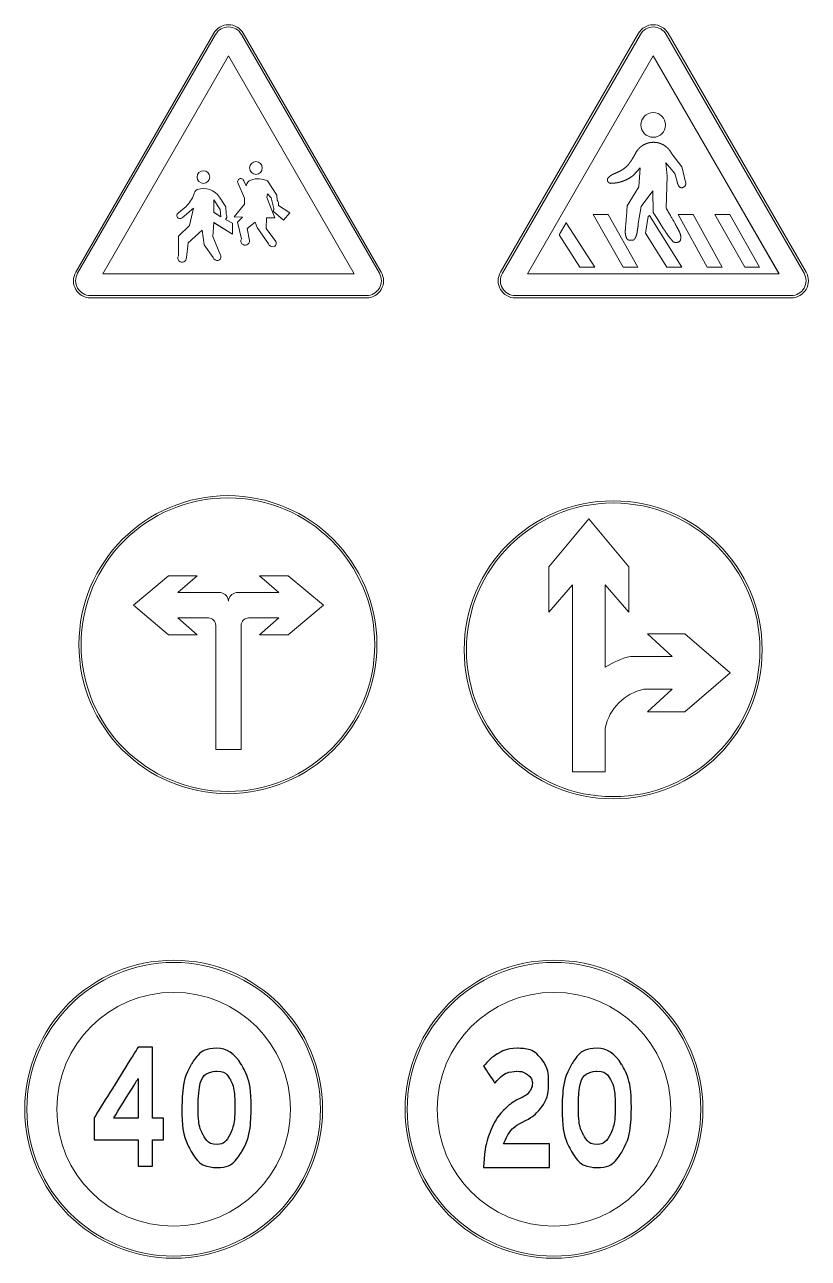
# Model space of a CAD drawing. Header units: millimetres. Extents: x 1182829 to 1183704, y -71582 to -71209.
# Drawn here: x 1182845.15 to 1182853.04, y -71543.92 to -71531.5 of the extents above; entities that cross this region are included whole.
import ezdxf

# ---------------------------------------------------------------- set-up
doc = ezdxf.new("R2010")
doc.units = ezdxf.units.MM
doc.layers.get('0').update_dxf_attribs({"lineweight": 9})
doc.layers.add('layer 1', color=7, linetype='Continuous')

msp = doc.modelspace()

# ---------------------------------------------------------------- linework, layer by layer
for points in [[(1182848.593, -71534.253), (1182845.815, -71534.253, -0.57735), (1182845.666, -71533.994), (1182847.055, -71531.589, -0.57735), (1182847.353, -71531.589), (1182848.742, -71533.994, -0.57735)], [(1182848.593, -71534.23), (1182845.815, -71534.23, -0.57735), (1182845.685, -71534.005), (1182847.074, -71531.6, -0.57735), (1182847.334, -71531.6), (1182848.723, -71534.005, -0.57735)], [(1182852.869, -71534.253), (1182850.092, -71534.253, -0.57735), (1182849.942, -71533.994), (1182851.331, -71531.589, -0.57735), (1182851.63, -71531.589), (1182853.019, -71533.994, -0.57735)], [(1182852.869, -71534.23), (1182850.092, -71534.23, -0.57735), (1182849.962, -71534.005), (1182851.351, -71531.6, -0.57735), (1182851.61, -71531.6), (1182852.999, -71534.005, -0.57735)]]:
    msp.add_lwpolyline(points, format="xyb", close=True)
for points in [[(1182845.939, -71534.009), (1182847.204, -71531.817)], [(1182845.939, -71534.009), (1182847.204, -71531.817)], [(1182848.469, -71534.009), (1182847.204, -71531.817)], [(1182848.469, -71534.009), (1182847.204, -71531.817)], [(1182850.215, -71534.009), (1182851.48, -71531.817)], [(1182850.215, -71534.009), (1182851.48, -71531.817)], [(1182852.746, -71534.009), (1182851.48, -71531.817)], [(1182852.746, -71534.009), (1182851.48, -71531.817)], [(1182851.281, -71533.018), (1182851.35, -71532.945), (1182851.334, -71533.133), (1182851.219, -71533.327), (1182851.219, -71533.327), (1182851.218, -71533.342), (1182851.216, -71533.358), (1182851.215, -71533.372), (1182851.214, -71533.386), (1182851.213, -71533.4), (1182851.212, -71533.413), (1182851.211, -71533.426), (1182851.21, -71533.438), (1182851.209, -71533.45), (1182851.208, -71533.461), (1182851.207, -71533.472), (1182851.206, -71533.483), (1182851.205, -71533.493), (1182851.204, -71533.502), (1182851.204, -71533.511), (1182851.203, -71533.52), (1182851.202, -71533.528), (1182851.202, -71533.536), (1182851.201, -71533.543), (1182851.201, -71533.55), (1182851.2, -71533.556), (1182851.2, -71533.562), (1182851.2, -71533.567), (1182851.199, -71533.572), (1182851.199, -71533.575), (1182851.199, -71533.577), (1182851.199, -71533.579), (1182851.199, -71533.581), (1182851.199, -71533.583), (1182851.199, -71533.584), (1182851.199, -71533.586), (1182851.199, -71533.587), (1182851.199, -71533.589), (1182851.199, -71533.59), (1182851.199, -71533.591), (1182851.199, -71533.592), (1182851.199, -71533.593), (1182851.199, -71533.594), (1182851.199, -71533.594), (1182851.199, -71533.595), (1182851.199, -71533.595), (1182851.199, -71533.595), (1182851.199, -71533.596), (1182851.199, -71533.598), (1182851.199, -71533.599), (1182851.199, -71533.6), (1182851.199, -71533.602), (1182851.2, -71533.603), (1182851.2, -71533.604), (1182851.2, -71533.606), (1182851.2, -71533.607), (1182851.2, -71533.608), (1182851.2, -71533.61), (1182851.2, -71533.611), (1182851.201, -71533.612), (1182851.201, -71533.613), (1182851.201, -71533.615), (1182851.201, -71533.616), (1182851.201, -71533.617), (1182851.202, -71533.618), (1182851.202, -71533.619), (1182851.202, -71533.62), (1182851.202, -71533.622), (1182851.202, -71533.623), (1182851.203, -71533.624), (1182851.203, -71533.625), (1182851.203, -71533.626), (1182851.203, -71533.627), (1182851.204, -71533.628), (1182851.204, -71533.629), (1182851.204, -71533.63), (1182851.204, -71533.631), (1182851.205, -71533.632), (1182851.205, -71533.633), (1182851.205, -71533.634), (1182851.206, -71533.635), (1182851.206, -71533.636), (1182851.206, -71533.637), (1182851.206, -71533.638), (1182851.207, -71533.639), (1182851.207, -71533.64), (1182851.207, -71533.641), (1182851.208, -71533.642), (1182851.208, -71533.643), (1182851.208, -71533.644), (1182851.209, -71533.644), (1182851.209, -71533.645), (1182851.209, -71533.646), (1182851.21, -71533.647), (1182851.21, -71533.648), (1182851.211, -71533.649), (1182851.211, -71533.649), (1182851.211, -71533.65), (1182851.212, -71533.651), (1182851.212, -71533.652), (1182851.212, -71533.652), (1182851.213, -71533.653), (1182851.213, -71533.654), (1182851.214, -71533.655), (1182851.214, -71533.655), (1182851.215, -71533.656), (1182851.215, -71533.657), (1182851.215, -71533.657), (1182851.216, -71533.658), (1182851.216, -71533.658), (1182851.217, -71533.659), (1182851.217, -71533.659), (1182851.217, -71533.66), (1182851.218, -71533.66), (1182851.218, -71533.661), (1182851.218, -71533.661), (1182851.219, -71533.661), (1182851.219, -71533.662), (1182851.22, -71533.662), (1182851.22, -71533.663), (1182851.221, -71533.663), (1182851.221, -71533.663), (1182851.222, -71533.664), (1182851.222, -71533.664), (1182851.223, -71533.665), (1182851.223, -71533.665), (1182851.224, -71533.665), (1182851.224, -71533.666), (1182851.225, -71533.666), (1182851.225, -71533.666), (1182851.226, -71533.667), (1182851.226, -71533.667), (1182851.227, -71533.667), (1182851.227, -71533.668), (1182851.228, -71533.668), (1182851.229, -71533.668), (1182851.229, -71533.668), (1182851.23, -71533.669), (1182851.23, -71533.669), (1182851.231, -71533.669), (1182851.232, -71533.669), (1182851.232, -71533.67), (1182851.233, -71533.67), (1182851.233, -71533.67), (1182851.234, -71533.67), (1182851.235, -71533.67), (1182851.235, -71533.671), (1182851.236, -71533.671), (1182851.237, -71533.671), (1182851.237, -71533.671), (1182851.238, -71533.671), (1182851.239, -71533.671), (1182851.239, -71533.671), (1182851.24, -71533.672), (1182851.241, -71533.672), (1182851.241, -71533.672), (1182851.242, -71533.672), (1182851.243, -71533.672), (1182851.243, -71533.672), (1182851.244, -71533.672), (1182851.245, -71533.672), (1182851.245, -71533.672), (1182851.246, -71533.673), (1182851.247, -71533.673), (1182851.247, -71533.673), (1182851.248, -71533.673), (1182851.249, -71533.673), (1182851.249, -71533.673), (1182851.251, -71533.673), (1182851.252, -71533.673), (1182851.253, -71533.673), (1182851.254, -71533.673), (1182851.256, -71533.673), (1182851.257, -71533.673), (1182851.258, -71533.673), (1182851.26, -71533.673), (1182851.261, -71533.673), (1182851.262, -71533.673), (1182851.263, -71533.673), (1182851.264, -71533.673), (1182851.266, -71533.673), (1182851.267, -71533.672), (1182851.268, -71533.672), (1182851.269, -71533.672), (1182851.27, -71533.672), (1182851.271, -71533.672), (1182851.272, -71533.672), (1182851.273, -71533.672), (1182851.274, -71533.671), (1182851.275, -71533.671), (1182851.276, -71533.671), (1182851.276, -71533.671), (1182851.277, -71533.671), (1182851.278, -71533.67), (1182851.279, -71533.67), (1182851.279, -71533.67), (1182851.28, -71533.67), (1182851.28, -71533.669), (1182851.281, -71533.669), (1182851.281, -71533.669), (1182851.281, -71533.669), (1182851.281, -71533.669), (1182851.281, -71533.669), (1182851.282, -71533.669), (1182851.282, -71533.669), (1182851.282, -71533.669), (1182851.282, -71533.668), (1182851.282, -71533.668), (1182851.282, -71533.668), (1182851.282, -71533.668), (1182851.282, -71533.668), (1182851.283, -71533.668), (1182851.283, -71533.668), (1182851.283, -71533.667), (1182851.284, -71533.667), (1182851.284, -71533.667), (1182851.284, -71533.667), (1182851.285, -71533.667), (1182851.285, -71533.666), (1182851.286, -71533.666), (1182851.286, -71533.665), (1182851.287, -71533.665), (1182851.288, -71533.664), (1182851.288, -71533.664), (1182851.289, -71533.663), (1182851.29, -71533.663), (1182851.29, -71533.662), (1182851.291, -71533.661), (1182851.291, -71533.661), (1182851.292, -71533.66), (1182851.293, -71533.659), (1182851.293, -71533.658), (1182851.294, -71533.658), (1182851.294, -71533.657), (1182851.295, -71533.656), (1182851.296, -71533.655), (1182851.296, -71533.655), (1182851.297, -71533.654), (1182851.297, -71533.653), (1182851.298, -71533.652), (1182851.298, -71533.651), (1182851.299, -71533.65), (1182851.299, -71533.649), (1182851.3, -71533.648), (1182851.3, -71533.648), (1182851.301, -71533.647), (1182851.301, -71533.646), (1182851.302, -71533.645), (1182851.302, -71533.644), (1182851.303, -71533.643), (1182851.303, -71533.642), (1182851.304, -71533.641), (1182851.304, -71533.639), (1182851.305, -71533.638), (1182851.305, -71533.637), (1182851.306, -71533.636), (1182851.306, -71533.635), (1182851.307, -71533.634), (1182851.307, -71533.633), (1182851.307, -71533.632), (1182851.308, -71533.631), (1182851.308, -71533.629), (1182851.309, -71533.628), (1182851.309, -71533.627), (1182851.31, -71533.626), (1182851.31, -71533.625), (1182851.31, -71533.623), (1182851.311, -71533.622), (1182851.311, -71533.621), (1182851.311, -71533.62), (1182851.312, -71533.618), (1182851.312, -71533.617), (1182851.313, -71533.616), (1182851.313, -71533.614), (1182851.313, -71533.613), (1182851.314, -71533.612), (1182851.314, -71533.61), (1182851.314, -71533.609), (1182851.315, -71533.608), (1182851.315, -71533.608), (1182851.316, -71533.604), (1182851.316, -71533.6), (1182851.317, -71533.596), (1182851.318, -71533.592), (1182851.318, -71533.588), (1182851.319, -71533.584), (1182851.32, -71533.58), (1182851.32, -71533.577), (1182851.321, -71533.573), (1182851.322, -71533.569), (1182851.322, -71533.566), (1182851.323, -71533.562), (1182851.323, -71533.559), (1182851.324, -71533.555), (1182851.324, -71533.552), (1182851.325, -71533.549), (1182851.325, -71533.545), (1182851.325, -71533.542), (1182851.326, -71533.539), (1182851.326, -71533.536), (1182851.327, -71533.533), (1182851.327, -71533.53), (1182851.328, -71533.524), (1182851.328, -71533.518), (1182851.329, -71533.513), (1182851.33, -71533.508), (1182851.33, -71533.503), (1182851.36, -71533.331), (1182851.477, -71533.176), (1182851.479, -71533.393), (1182851.479, -71533.393), (1182851.525, -71533.465), (1182851.56, -71533.519), (1182851.585, -71533.558), (1182851.603, -71533.584), (1182851.608, -71533.593), (1182851.613, -71533.6), (1182851.616, -71533.605), (1182851.619, -71533.609), (1182851.62, -71533.611), (1182851.621, -71533.612), (1182851.621, -71533.613), (1182851.622, -71533.613), (1182851.622, -71533.613), (1182851.624, -71533.617), (1182851.627, -71533.621), (1182851.63, -71533.624), (1182851.632, -71533.628), (1182851.635, -71533.631), (1182851.637, -71533.634), (1182851.64, -71533.638), (1182851.642, -71533.641), (1182851.645, -71533.644), (1182851.647, -71533.647), (1182851.649, -71533.649), (1182851.652, -71533.652), (1182851.654, -71533.655), (1182851.656, -71533.657), (1182851.658, -71533.66), (1182851.66, -71533.662), (1182851.662, -71533.664), (1182851.664, -71533.667), (1182851.665, -71533.669), (1182851.667, -71533.671), (1182851.669, -71533.673), (1182851.67, -71533.675), (1182851.673, -71533.678), (1182851.679, -71533.684), (1182851.681, -71533.687), (1182851.682, -71533.688), (1182851.683, -71533.689), (1182851.683, -71533.689), (1182851.684, -71533.689), (1182851.685, -71533.69), (1182851.686, -71533.69), (1182851.687, -71533.691), (1182851.689, -71533.691), (1182851.69, -71533.691), (1182851.691, -71533.692), (1182851.692, -71533.692), (1182851.693, -71533.692), (1182851.694, -71533.693), (1182851.695, -71533.693), (1182851.696, -71533.693), (1182851.698, -71533.693), (1182851.699, -71533.694), (1182851.7, -71533.694), (1182851.701, -71533.694), (1182851.702, -71533.694), (1182851.703, -71533.694), (1182851.704, -71533.694), (1182851.705, -71533.695), (1182851.706, -71533.695), (1182851.708, -71533.695), (1182851.709, -71533.695), (1182851.71, -71533.695), (1182851.711, -71533.695), (1182851.712, -71533.695), (1182851.713, -71533.695), (1182851.714, -71533.695), (1182851.715, -71533.695), (1182851.716, -71533.695), (1182851.717, -71533.695), (1182851.718, -71533.694), (1182851.719, -71533.694), (1182851.721, -71533.694), (1182851.722, -71533.694), (1182851.723, -71533.694), (1182851.724, -71533.694), (1182851.725, -71533.693), (1182851.726, -71533.693), (1182851.727, -71533.693), (1182851.728, -71533.693), (1182851.729, -71533.692), (1182851.73, -71533.692), (1182851.731, -71533.692), (1182851.732, -71533.691), (1182851.733, -71533.691), (1182851.734, -71533.691), (1182851.735, -71533.69), (1182851.736, -71533.69), (1182851.737, -71533.689), (1182851.738, -71533.689), (1182851.739, -71533.688), (1182851.74, -71533.688), (1182851.741, -71533.687), (1182851.742, -71533.687), (1182851.743, -71533.686), (1182851.744, -71533.686), (1182851.745, -71533.685), (1182851.746, -71533.684), (1182851.747, -71533.684), (1182851.748, -71533.683), (1182851.749, -71533.682), (1182851.75, -71533.682), (1182851.751, -71533.681), (1182851.751, -71533.681), (1182851.751, -71533.68), (1182851.752, -71533.679), (1182851.752, -71533.678), (1182851.753, -71533.676), (1182851.753, -71533.675), (1182851.753, -71533.674), (1182851.754, -71533.673), (1182851.754, -71533.672), (1182851.754, -71533.67), (1182851.755, -71533.669), (1182851.755, -71533.668), (1182851.755, -71533.667), (1182851.756, -71533.666), (1182851.756, -71533.665), (1182851.756, -71533.663), (1182851.756, -71533.662), (1182851.756, -71533.661), (1182851.757, -71533.66), (1182851.757, -71533.658), (1182851.757, -71533.657), (1182851.757, -71533.656), (1182851.757, -71533.655), (1182851.757, -71533.654), (1182851.757, -71533.652), (1182851.758, -71533.651), (1182851.758, -71533.65), (1182851.758, -71533.649), (1182851.758, -71533.647), (1182851.758, -71533.646), (1182851.758, -71533.645), (1182851.758, -71533.644), (1182851.758, -71533.642), (1182851.758, -71533.641), (1182851.758, -71533.64), (1182851.758, -71533.639), (1182851.758, -71533.637), (1182851.758, -71533.636), (1182851.758, -71533.635), (1182851.757, -71533.634), (1182851.757, -71533.632), (1182851.757, -71533.631), (1182851.757, -71533.63), (1182851.757, -71533.629), (1182851.757, -71533.627), (1182851.756, -71533.626), (1182851.756, -71533.625), (1182851.756, -71533.623), (1182851.756, -71533.622), (1182851.756, -71533.621), (1182851.755, -71533.62), (1182851.755, -71533.618), (1182851.755, -71533.617), (1182851.754, -71533.616), (1182851.754, -71533.614), (1182851.754, -71533.613), (1182851.753, -71533.612), (1182851.753, -71533.61), (1182851.753, -71533.609), (1182851.752, -71533.608), (1182851.752, -71533.607), (1182851.751, -71533.605), (1182851.751, -71533.604), (1182851.751, -71533.603), (1182851.75, -71533.601), (1182851.75, -71533.601), (1182851.75, -71533.601), (1182851.75, -71533.601), (1182851.75, -71533.6), (1182851.749, -71533.6), (1182851.749, -71533.6), (1182851.749, -71533.599), (1182851.749, -71533.598), (1182851.747, -71533.595), (1182851.746, -71533.594), (1182851.745, -71533.591), (1182851.744, -71533.589), (1182851.743, -71533.586), (1182851.742, -71533.584), (1182851.741, -71533.582), (1182851.74, -71533.581), (1182851.739, -71533.579), (1182851.738, -71533.576), (1182851.737, -71533.574), (1182851.736, -71533.572), (1182851.734, -71533.569), (1182851.733, -71533.567), (1182851.731, -71533.564), (1182851.73, -71533.561), (1182851.728, -71533.558), (1182851.726, -71533.554), (1182851.725, -71533.551), (1182851.723, -71533.547), (1182851.721, -71533.543), (1182851.718, -71533.539), (1182851.716, -71533.535), (1182851.714, -71533.531), (1182851.711, -71533.526), (1182851.709, -71533.521), (1182851.706, -71533.516), (1182851.703, -71533.511), (1182851.7, -71533.506), (1182851.697, -71533.5), (1182851.694, -71533.494), (1182851.69, -71533.488), (1182851.687, -71533.482), (1182851.683, -71533.475), (1182851.679, -71533.468), (1182851.675, -71533.461), (1182851.671, -71533.454), (1182851.667, -71533.447), (1182851.662, -71533.439), (1182851.658, -71533.431), (1182851.653, -71533.422), (1182851.648, -71533.414), (1182851.643, -71533.405), (1182851.638, -71533.396), (1182851.632, -71533.387), (1182851.627, -71533.377), (1182851.621, -71533.367), (1182851.615, -71533.357), (1182851.609, -71533.346), (1182851.622, -71533.027), (1182851.607, -71532.893), (1182851.697, -71533.002), (1182851.718, -71533.072), (1182851.718, -71533.072), (1182851.718, -71533.073), (1182851.719, -71533.074), (1182851.719, -71533.075), (1182851.719, -71533.076), (1182851.719, -71533.077), (1182851.719, -71533.078), (1182851.72, -71533.079), (1182851.72, -71533.08), (1182851.72, -71533.081), (1182851.72, -71533.082), (1182851.72, -71533.083), (1182851.721, -71533.084), (1182851.721, -71533.085), (1182851.721, -71533.086), (1182851.721, -71533.087), (1182851.722, -71533.088), (1182851.722, -71533.089), (1182851.722, -71533.09), (1182851.722, -71533.091), (1182851.723, -71533.092), (1182851.723, -71533.092), (1182851.723, -71533.093), (1182851.723, -71533.094), (1182851.724, -71533.095), (1182851.724, -71533.096), (1182851.724, -71533.097), (1182851.725, -71533.098), (1182851.725, -71533.099), (1182851.725, -71533.1), (1182851.726, -71533.101), (1182851.726, -71533.102), (1182851.726, -71533.103), (1182851.727, -71533.104), (1182851.727, -71533.105), (1182851.727, -71533.106), (1182851.728, -71533.107), (1182851.728, -71533.108), (1182851.728, -71533.109), (1182851.729, -71533.109), (1182851.729, -71533.11), (1182851.73, -71533.111), (1182851.73, -71533.112), (1182851.73, -71533.113), (1182851.731, -71533.114), (1182851.731, -71533.115), (1182851.732, -71533.116), (1182851.732, -71533.117), (1182851.732, -71533.118), (1182851.733, -71533.119), (1182851.733, -71533.12), (1182851.734, -71533.12), (1182851.734, -71533.121), (1182851.735, -71533.122), (1182851.735, -71533.123), (1182851.736, -71533.124), (1182851.736, -71533.125), (1182851.737, -71533.126), (1182851.737, -71533.127), (1182851.737, -71533.128), (1182851.738, -71533.128), (1182851.738, -71533.129), (1182851.739, -71533.13), (1182851.739, -71533.131), (1182851.74, -71533.132), (1182851.747, -71533.139), (1182851.747, -71533.139), (1182851.748, -71533.139), (1182851.748, -71533.139), (1182851.749, -71533.139), (1182851.749, -71533.14), (1182851.75, -71533.14), (1182851.751, -71533.14), (1182851.751, -71533.14), (1182851.752, -71533.141), (1182851.752, -71533.141), (1182851.753, -71533.141), (1182851.753, -71533.141), (1182851.754, -71533.141), (1182851.755, -71533.142), (1182851.755, -71533.142), (1182851.756, -71533.142), (1182851.756, -71533.142), (1182851.757, -71533.142), (1182851.758, -71533.142), (1182851.758, -71533.142), (1182851.759, -71533.143), (1182851.759, -71533.143), (1182851.76, -71533.143), (1182851.761, -71533.143), (1182851.761, -71533.143), (1182851.762, -71533.143), (1182851.762, -71533.143), (1182851.763, -71533.143), (1182851.764, -71533.143), (1182851.764, -71533.143), (1182851.765, -71533.143), (1182851.765, -71533.143), (1182851.766, -71533.143), (1182851.766, -71533.143), (1182851.767, -71533.143), (1182851.767, -71533.143), (1182851.768, -71533.143), (1182851.768, -71533.143), (1182851.769, -71533.143), (1182851.769, -71533.143), (1182851.77, -71533.143), (1182851.77, -71533.143), (1182851.771, -71533.143), (1182851.771, -71533.143), (1182851.772, -71533.143), (1182851.772, -71533.143), (1182851.773, -71533.143), (1182851.773, -71533.143), (1182851.774, -71533.142), (1182851.774, -71533.142), (1182851.775, -71533.142), (1182851.775, -71533.142), (1182851.776, -71533.142), (1182851.776, -71533.142), (1182851.777, -71533.142), (1182851.777, -71533.142), (1182851.778, -71533.141), (1182851.778, -71533.141), (1182851.779, -71533.141), (1182851.779, -71533.141), (1182851.78, -71533.141), (1182851.78, -71533.141), (1182851.781, -71533.141), (1182851.781, -71533.14), (1182851.781, -71533.14), (1182851.782, -71533.14), (1182851.782, -71533.14), (1182851.783, -71533.14), (1182851.783, -71533.139), (1182851.784, -71533.139), (1182851.784, -71533.139), (1182851.785, -71533.139), (1182851.785, -71533.138), (1182851.786, -71533.138), (1182851.786, -71533.138), (1182851.787, -71533.138), (1182851.787, -71533.137), (1182851.787, -71533.137), (1182851.788, -71533.137), (1182851.788, -71533.137), (1182851.789, -71533.136), (1182851.789, -71533.136), (1182851.79, -71533.136), (1182851.79, -71533.136), (1182851.79, -71533.135), (1182851.791, -71533.135), (1182851.791, -71533.135), (1182851.792, -71533.134), (1182851.792, -71533.134), (1182851.792, -71533.134), (1182851.793, -71533.133), (1182851.793, -71533.133), (1182851.794, -71533.133), (1182851.794, -71533.132), (1182851.794, -71533.132), (1182851.795, -71533.132), (1182851.795, -71533.131), (1182851.795, -71533.131), (1182851.795, -71533.131), (1182851.796, -71533.131), (1182851.796, -71533.13), (1182851.797, -71533.13), (1182851.797, -71533.129), (1182851.797, -71533.129), (1182851.798, -71533.129), (1182851.798, -71533.128), (1182851.798, -71533.128), (1182851.799, -71533.127), (1182851.799, -71533.127), (1182851.799, -71533.127), (1182851.8, -71533.126), (1182851.8, -71533.126), (1182851.8, -71533.125), (1182851.8, -71533.125), (1182851.801, -71533.125), (1182851.801, -71533.124), (1182851.801, -71533.124), (1182851.802, -71533.123), (1182851.802, -71533.123), (1182851.802, -71533.122), (1182851.802, -71533.122), (1182851.803, -71533.122), (1182851.803, -71533.121), (1182851.803, -71533.121), (1182851.803, -71533.12), (1182851.803, -71533.12), (1182851.804, -71533.119), (1182851.804, -71533.119), (1182851.804, -71533.118), (1182851.804, -71533.118), (1182851.805, -71533.117), (1182851.805, -71533.117), (1182851.805, -71533.116), (1182851.805, -71533.116), (1182851.805, -71533.115), (1182851.805, -71533.115), (1182851.806, -71533.115), (1182851.806, -71533.114), (1182851.806, -71533.114), (1182851.806, -71533.113), (1182851.806, -71533.113), (1182851.806, -71533.112), (1182851.806, -71533.112), (1182851.807, -71533.111), (1182851.807, -71533.111), (1182851.807, -71533.11), (1182851.807, -71533.11), (1182851.807, -71533.109), (1182851.807, -71533.109), (1182851.807, -71533.108), (1182851.807, -71533.108), (1182851.807, -71533.107), (1182851.807, -71533.107), (1182851.807, -71533.106), (1182851.808, -71533.106), (1182851.808, -71533.105), (1182851.808, -71533.105), (1182851.808, -71533.104), (1182851.808, -71533.103), (1182851.808, -71533.103), (1182851.808, -71533.102), (1182851.808, -71533.102), (1182851.808, -71533.101), (1182851.808, -71533.101), (1182851.808, -71533.101), (1182851.808, -71533.1), (1182851.808, -71533.099), (1182851.808, -71533.098), (1182851.807, -71533.097), (1182851.807, -71533.096), (1182851.807, -71533.095), (1182851.807, -71533.094), (1182851.807, -71533.094), (1182851.807, -71533.093), (1182851.807, -71533.092), (1182851.806, -71533.091), (1182851.806, -71533.09), (1182851.806, -71533.089), (1182851.806, -71533.089), (1182851.805, -71533.088), (1182851.773, -71532.942), (1182851.769, -71532.932), (1182851.667, -71532.803), (1182851.667, -71532.803), (1182851.667, -71532.802), (1182851.666, -71532.8), (1182851.665, -71532.798), (1182851.664, -71532.797), (1182851.663, -71532.795), (1182851.662, -71532.794), (1182851.662, -71532.792), (1182851.661, -71532.79), (1182851.66, -71532.789), (1182851.659, -71532.787), (1182851.658, -71532.786), (1182851.657, -71532.784), (1182851.656, -71532.783), (1182851.655, -71532.781), (1182851.654, -71532.78), (1182851.653, -71532.778), (1182851.652, -71532.777), (1182851.651, -71532.775), (1182851.65, -71532.774), (1182851.649, -71532.772), (1182851.648, -71532.771), (1182851.647, -71532.769), (1182851.646, -71532.768), (1182851.645, -71532.766), (1182851.644, -71532.765), (1182851.643, -71532.764), (1182851.642, -71532.762), (1182851.64, -71532.761), (1182851.639, -71532.759), (1182851.638, -71532.758), (1182851.637, -71532.757), (1182851.636, -71532.755), (1182851.635, -71532.754), (1182851.633, -71532.753), (1182851.632, -71532.751), (1182851.631, -71532.75), (1182851.63, -71532.749), (1182851.628, -71532.747), (1182851.627, -71532.746), (1182851.626, -71532.745), (1182851.625, -71532.744), (1182851.623, -71532.742), (1182851.622, -71532.741), (1182851.621, -71532.74), (1182851.619, -71532.739), (1182851.618, -71532.738), (1182851.617, -71532.736), (1182851.615, -71532.735), (1182851.614, -71532.734), (1182851.613, -71532.733), (1182851.611, -71532.732), (1182851.61, -71532.731), (1182851.608, -71532.73), (1182851.607, -71532.728), (1182851.606, -71532.727), (1182851.604, -71532.726), (1182851.603, -71532.725), (1182851.601, -71532.724), (1182851.6, -71532.723), (1182851.598, -71532.722), (1182851.597, -71532.721), (1182851.595, -71532.72), (1182851.594, -71532.719), (1182851.592, -71532.718), (1182851.592, -71532.718), (1182851.591, -71532.717), (1182851.589, -71532.716), (1182851.588, -71532.715), (1182851.586, -71532.714), (1182851.584, -71532.713), (1182851.583, -71532.712), (1182851.581, -71532.712), (1182851.58, -71532.711), (1182851.578, -71532.71), (1182851.576, -71532.709), (1182851.575, -71532.708), (1182851.573, -71532.707), (1182851.572, -71532.707), (1182851.57, -71532.706), (1182851.568, -71532.705), (1182851.567, -71532.704), (1182851.565, -71532.704), (1182851.563, -71532.703), (1182851.562, -71532.702), (1182851.56, -71532.702), (1182851.558, -71532.701), (1182851.557, -71532.7), (1182851.555, -71532.7), (1182851.553, -71532.699), (1182851.552, -71532.698), (1182851.55, -71532.698), (1182851.548, -71532.697), (1182851.547, -71532.697), (1182851.545, -71532.696), (1182851.543, -71532.695), (1182851.542, -71532.695), (1182851.54, -71532.694), (1182851.538, -71532.694), (1182851.536, -71532.693), (1182851.535, -71532.693), (1182851.533, -71532.693), (1182851.531, -71532.692), (1182851.529, -71532.692), (1182851.528, -71532.691), (1182851.526, -71532.691), (1182851.524, -71532.691), (1182851.522, -71532.69), (1182851.521, -71532.69), (1182851.519, -71532.69), (1182851.517, -71532.689), (1182851.515, -71532.689), (1182851.514, -71532.689), (1182851.512, -71532.688), (1182851.51, -71532.688), (1182851.508, -71532.688), (1182851.506, -71532.688), (1182851.505, -71532.688), (1182851.503, -71532.687), (1182851.501, -71532.687), (1182851.499, -71532.687), (1182851.497, -71532.687), (1182851.496, -71532.687), (1182851.494, -71532.687), (1182851.492, -71532.687), (1182851.49, -71532.686), (1182851.488, -71532.686), (1182851.487, -71532.686), (1182851.485, -71532.686), (1182851.483, -71532.686), (1182851.483, -71532.686), (1182851.481, -71532.686), (1182851.479, -71532.686), (1182851.478, -71532.686), (1182851.476, -71532.686), (1182851.474, -71532.687), (1182851.473, -71532.687), (1182851.471, -71532.687), (1182851.469, -71532.687), (1182851.467, -71532.687), (1182851.466, -71532.687), (1182851.464, -71532.687), (1182851.462, -71532.687), (1182851.46, -71532.688), (1182851.459, -71532.688), (1182851.457, -71532.688), (1182851.455, -71532.688), (1182851.453, -71532.688), (1182851.452, -71532.689), (1182851.45, -71532.689), (1182851.448, -71532.689), (1182851.447, -71532.69), (1182851.445, -71532.69), (1182851.443, -71532.69), (1182851.442, -71532.691), (1182851.44, -71532.691), (1182851.438, -71532.691), (1182851.436, -71532.692), (1182851.435, -71532.692), (1182851.433, -71532.693), (1182851.431, -71532.693), (1182851.43, -71532.693), (1182851.428, -71532.694), (1182851.426, -71532.694), (1182851.425, -71532.695), (1182851.423, -71532.695), (1182851.421, -71532.696), (1182851.42, -71532.696), (1182851.418, -71532.697), (1182851.416, -71532.698), (1182851.415, -71532.698), (1182851.413, -71532.699), (1182851.412, -71532.699), (1182851.41, -71532.7), (1182851.408, -71532.701), (1182851.407, -71532.701), (1182851.405, -71532.702), (1182851.404, -71532.702), (1182851.402, -71532.703), (1182851.4, -71532.704), (1182851.399, -71532.705), (1182851.397, -71532.705), (1182851.396, -71532.706), (1182851.394, -71532.707), (1182851.393, -71532.708), (1182851.391, -71532.708), (1182851.389, -71532.709), (1182851.388, -71532.71), (1182851.386, -71532.711), (1182851.385, -71532.712), (1182851.383, -71532.712), (1182851.382, -71532.713), (1182851.38, -71532.714), (1182851.379, -71532.715), (1182851.377, -71532.716), (1182851.377, -71532.716), (1182851.376, -71532.717), (1182851.374, -71532.718), (1182851.373, -71532.719), (1182851.371, -71532.72), (1182851.37, -71532.721), (1182851.368, -71532.722), (1182851.367, -71532.723), (1182851.366, -71532.724), (1182851.364, -71532.725), (1182851.363, -71532.726), (1182851.361, -71532.727), (1182851.36, -71532.728), (1182851.359, -71532.729), (1182851.357, -71532.73), (1182851.356, -71532.731), (1182851.354, -71532.732), (1182851.353, -71532.733), (1182851.352, -71532.734), (1182851.35, -71532.735), (1182851.349, -71532.736), (1182851.348, -71532.738), (1182851.347, -71532.739), (1182851.345, -71532.74), (1182851.344, -71532.741), (1182851.343, -71532.742), (1182851.342, -71532.743), (1182851.34, -71532.745), (1182851.339, -71532.746), (1182851.338, -71532.747), (1182851.337, -71532.748), (1182851.335, -71532.75), (1182851.334, -71532.751), (1182851.333, -71532.752), (1182851.332, -71532.753), (1182851.331, -71532.755), (1182851.33, -71532.756), (1182851.328, -71532.757), (1182851.327, -71532.759), (1182851.326, -71532.76), (1182851.325, -71532.761), (1182851.324, -71532.763), (1182851.323, -71532.764), (1182851.322, -71532.765), (1182851.321, -71532.767), (1182851.32, -71532.768), (1182851.319, -71532.77), (1182851.318, -71532.771), (1182851.317, -71532.772), (1182851.316, -71532.774), (1182851.315, -71532.775), (1182851.314, -71532.777), (1182851.313, -71532.778), (1182851.312, -71532.78), (1182851.311, -71532.781), (1182851.31, -71532.782), (1182851.309, -71532.784), (1182851.308, -71532.785), (1182851.307, -71532.787), (1182851.306, -71532.788), (1182851.306, -71532.79), (1182851.305, -71532.792), (1182851.304, -71532.793), (1182851.303, -71532.795), (1182851.302, -71532.796), (1182851.302, -71532.796), (1182851.301, -71532.798), (1182851.3, -71532.8), (1182851.3, -71532.801), (1182851.299, -71532.803), (1182851.298, -71532.805), (1182851.297, -71532.807), (1182851.296, -71532.808), (1182851.295, -71532.81), (1182851.294, -71532.812), (1182851.293, -71532.814), (1182851.292, -71532.816), (1182851.291, -71532.817), (1182851.29, -71532.819), (1182851.289, -71532.821), (1182851.288, -71532.823), (1182851.287, -71532.825), (1182851.286, -71532.826), (1182851.285, -71532.828), (1182851.284, -71532.83), (1182851.283, -71532.832), (1182851.282, -71532.834), (1182851.281, -71532.836), (1182851.28, -71532.837), (1182851.279, -71532.839), (1182851.278, -71532.841), (1182851.276, -71532.843), (1182851.275, -71532.845), (1182851.274, -71532.847), (1182851.273, -71532.848), (1182851.272, -71532.85), (1182851.271, -71532.852), (1182851.269, -71532.854), (1182851.268, -71532.856), (1182851.267, -71532.858), (1182851.266, -71532.86), (1182851.265, -71532.862), (1182851.263, -71532.863), (1182851.262, -71532.865), (1182851.261, -71532.867), (1182851.26, -71532.869), (1182851.258, -71532.871), (1182851.257, -71532.873), (1182851.256, -71532.875), (1182851.255, -71532.877), (1182851.253, -71532.879), (1182851.252, -71532.88), (1182851.251, -71532.882), (1182851.249, -71532.884), (1182851.248, -71532.886), (1182851.246, -71532.888), (1182851.245, -71532.89), (1182851.244, -71532.892), (1182851.242, -71532.894), (1182851.241, -71532.896), (1182851.239, -71532.898), (1182851.238, -71532.9), (1182851.237, -71532.902), (1182851.235, -71532.904), (1182851.234, -71532.906), (1182851.232, -71532.908), (1182851.231, -71532.91), (1182851.229, -71532.912), (1182851.228, -71532.913), (1182851.226, -71532.915), (1182851.226, -71532.915), (1182851.225, -71532.917), (1182851.223, -71532.919), (1182851.222, -71532.92), (1182851.22, -71532.922), (1182851.218, -71532.923), (1182851.217, -71532.925), (1182851.215, -71532.926), (1182851.214, -71532.928), (1182851.212, -71532.929), (1182851.21, -71532.931), (1182851.209, -71532.932), (1182851.207, -71532.934), (1182851.205, -71532.935), (1182851.204, -71532.937), (1182851.202, -71532.938), (1182851.2, -71532.94), (1182851.199, -71532.941), (1182851.197, -71532.942), (1182851.195, -71532.944), (1182851.193, -71532.945), (1182851.192, -71532.946), (1182851.19, -71532.948), (1182851.188, -71532.949), (1182851.186, -71532.95), (1182851.185, -71532.952), (1182851.183, -71532.953), (1182851.181, -71532.954), (1182851.179, -71532.956), (1182851.177, -71532.957), (1182851.176, -71532.958), (1182851.174, -71532.959), (1182851.172, -71532.961), (1182851.17, -71532.962), (1182851.168, -71532.963), (1182851.166, -71532.964), (1182851.164, -71532.965), (1182851.163, -71532.966), (1182851.161, -71532.968), (1182851.159, -71532.969), (1182851.157, -71532.97), (1182851.155, -71532.971), (1182851.153, -71532.972), (1182851.151, -71532.973), (1182851.149, -71532.974), (1182851.147, -71532.975), (1182851.145, -71532.976), (1182851.143, -71532.977), (1182851.141, -71532.978), (1182851.139, -71532.979), (1182851.137, -71532.98), (1182851.135, -71532.981), (1182851.133, -71532.982), (1182851.131, -71532.983), (1182851.129, -71532.984), (1182851.127, -71532.985), (1182851.125, -71532.986), (1182851.123, -71532.987), (1182851.121, -71532.988), (1182851.118, -71532.989), (1182851.116, -71532.99), (1182851.114, -71532.991), (1182851.112, -71532.992), (1182851.11, -71532.992), (1182851.108, -71532.993), (1182851.108, -71532.993), (1182851.105, -71532.995), (1182851.102, -71532.996), (1182851.099, -71532.997), (1182851.096, -71532.999), (1182851.093, -71533), (1182851.09, -71533.001), (1182851.088, -71533.002), (1182851.086, -71533.003), (1182851.085, -71533.003), (1182851.083, -71533.004), (1182851.082, -71533.005), (1182851.08, -71533.006), (1182851.079, -71533.007), (1182851.077, -71533.007), (1182851.075, -71533.008), (1182851.074, -71533.009), (1182851.072, -71533.01), (1182851.071, -71533.011), (1182851.069, -71533.012), (1182851.067, -71533.012), (1182851.066, -71533.013), (1182851.064, -71533.014), (1182851.062, -71533.015), (1182851.061, -71533.016), (1182851.059, -71533.017), (1182851.057, -71533.018), (1182851.057, -71533.018), (1182851.056, -71533.019), (1182851.055, -71533.02), (1182851.054, -71533.02), (1182851.053, -71533.021), (1182851.052, -71533.022), (1182851.051, -71533.023), (1182851.05, -71533.023), (1182851.049, -71533.024), (1182851.048, -71533.025), (1182851.047, -71533.026), (1182851.046, -71533.027), (1182851.044, -71533.028), (1182851.043, -71533.028), (1182851.042, -71533.029), (1182851.041, -71533.03), (1182851.04, -71533.031), (1182851.039, -71533.032), (1182851.038, -71533.033), (1182851.037, -71533.034), (1182851.036, -71533.035), (1182851.035, -71533.036), (1182851.034, -71533.037), (1182851.033, -71533.038), (1182851.032, -71533.039), (1182851.031, -71533.04), (1182851.03, -71533.04), (1182851.029, -71533.041), (1182851.028, -71533.042), (1182851.027, -71533.043), (1182851.026, -71533.044), (1182851.026, -71533.045), (1182851.025, -71533.046), (1182851.025, -71533.046), (1182851.024, -71533.047), (1182851.024, -71533.047), (1182851.024, -71533.047), (1182851.024, -71533.047), (1182851.024, -71533.047), (1182851.024, -71533.047), (1182851.024, -71533.047), (1182851.023, -71533.048), (1182851.023, -71533.048), (1182851.023, -71533.048), (1182851.023, -71533.048), (1182851.023, -71533.048), (1182851.023, -71533.049), (1182851.022, -71533.049), (1182851.022, -71533.049), (1182851.022, -71533.05), (1182851.022, -71533.05), (1182851.022, -71533.05), (1182851.022, -71533.051), (1182851.021, -71533.051), (1182851.021, -71533.052), (1182851.021, -71533.053), (1182851.021, -71533.053), (1182851.021, -71533.054), (1182851.02, -71533.055), (1182851.02, -71533.055), (1182851.02, -71533.056), (1182851.02, -71533.057), (1182851.02, -71533.058), (1182851.02, -71533.058), (1182851.019, -71533.059), (1182851.019, -71533.06), (1182851.019, -71533.06), (1182851.019, -71533.061), (1182851.019, -71533.061), (1182851.019, -71533.062), (1182851.019, -71533.062), (1182851.019, -71533.063), (1182851.019, -71533.063), (1182851.019, -71533.063), (1182851.019, -71533.064), (1182851.019, -71533.064), (1182851.019, -71533.064), (1182851.019, -71533.065), (1182851.019, -71533.066), (1182851.019, -71533.067), (1182851.019, -71533.067), (1182851.019, -71533.068), (1182851.019, -71533.069), (1182851.019, -71533.07), (1182851.019, -71533.07), (1182851.02, -71533.071), (1182851.02, -71533.072), (1182851.02, -71533.073), (1182851.02, -71533.073), (1182851.02, -71533.074), (1182851.021, -71533.075), (1182851.021, -71533.076), (1182851.021, -71533.076), (1182851.021, -71533.077), (1182851.022, -71533.078), (1182851.022, -71533.078), (1182851.022, -71533.079), (1182851.023, -71533.08), (1182851.023, -71533.08), (1182851.023, -71533.081), (1182851.024, -71533.082), (1182851.024, -71533.082), (1182851.024, -71533.083), (1182851.025, -71533.084), (1182851.025, -71533.084), (1182851.026, -71533.085), (1182851.026, -71533.086), (1182851.027, -71533.086), (1182851.027, -71533.086), (1182851.027, -71533.087), (1182851.028, -71533.087), (1182851.028, -71533.088), (1182851.029, -71533.088), (1182851.029, -71533.089), (1182851.03, -71533.09), (1182851.03, -71533.09), (1182851.031, -71533.091), (1182851.031, -71533.091), (1182851.032, -71533.092), (1182851.032, -71533.092), (1182851.033, -71533.093), (1182851.034, -71533.093), (1182851.034, -71533.093), (1182851.035, -71533.094), (1182851.035, -71533.094), (1182851.036, -71533.095), (1182851.037, -71533.095), (1182851.037, -71533.095), (1182851.038, -71533.096), (1182851.039, -71533.096), (1182851.039, -71533.096), (1182851.04, -71533.097), (1182851.041, -71533.097), (1182851.041, -71533.097), (1182851.042, -71533.098), (1182851.043, -71533.098), (1182851.044, -71533.098), (1182851.044, -71533.098), (1182851.045, -71533.099), (1182851.046, -71533.099), (1182851.047, -71533.099), (1182851.047, -71533.099), (1182851.047, -71533.099), (1182851.048, -71533.099), (1182851.048, -71533.099), (1182851.049, -71533.099), (1182851.049, -71533.099), (1182851.05, -71533.1), (1182851.05, -71533.1), (1182851.051, -71533.1), (1182851.051, -71533.1), (1182851.051, -71533.1), (1182851.052, -71533.1), (1182851.052, -71533.1), (1182851.052, -71533.1), (1182851.052, -71533.1), (1182851.054, -71533.099), (1182851.056, -71533.099), (1182851.058, -71533.099), (1182851.06, -71533.099), (1182851.062, -71533.099), (1182851.064, -71533.099), (1182851.066, -71533.099), (1182851.068, -71533.099), (1182851.07, -71533.099), (1182851.072, -71533.099), (1182851.074, -71533.099), (1182851.075, -71533.099), (1182851.077, -71533.098), (1182851.079, -71533.098), (1182851.081, -71533.098), (1182851.083, -71533.098), (1182851.085, -71533.098), (1182851.087, -71533.098), (1182851.089, -71533.097), (1182851.091, -71533.097), (1182851.093, -71533.097), (1182851.095, -71533.097), (1182851.097, -71533.096), (1182851.099, -71533.096), (1182851.1, -71533.096), (1182851.102, -71533.096), (1182851.104, -71533.095), (1182851.106, -71533.095), (1182851.108, -71533.095), (1182851.11, -71533.094), (1182851.112, -71533.094), (1182851.114, -71533.094), (1182851.116, -71533.093), (1182851.118, -71533.093), (1182851.12, -71533.093), (1182851.121, -71533.092), (1182851.123, -71533.092), (1182851.125, -71533.092), (1182851.127, -71533.091), (1182851.129, -71533.091), (1182851.131, -71533.09), (1182851.133, -71533.09), (1182851.135, -71533.089), (1182851.136, -71533.089), (1182851.138, -71533.089), (1182851.14, -71533.088), (1182851.142, -71533.088), (1182851.144, -71533.087), (1182851.146, -71533.087), (1182851.148, -71533.086), (1182851.15, -71533.086), (1182851.151, -71533.085), (1182851.153, -71533.084), (1182851.155, -71533.084), (1182851.157, -71533.083), (1182851.159, -71533.083), (1182851.161, -71533.082), (1182851.163, -71533.082), (1182851.164, -71533.081), (1182851.166, -71533.08), (1182851.168, -71533.08), (1182851.17, -71533.079), (1182851.172, -71533.079), (1182851.174, -71533.078), (1182851.174, -71533.078), (1182851.175, -71533.077), (1182851.177, -71533.077), (1182851.179, -71533.076), (1182851.181, -71533.075), (1182851.183, -71533.075), (1182851.184, -71533.074), (1182851.186, -71533.073), (1182851.188, -71533.072), (1182851.19, -71533.072), (1182851.192, -71533.071), (1182851.193, -71533.07), (1182851.195, -71533.069), (1182851.197, -71533.069), (1182851.199, -71533.068), (1182851.2, -71533.067), (1182851.202, -71533.066), (1182851.204, -71533.066), (1182851.206, -71533.065), (1182851.208, -71533.064), (1182851.209, -71533.063), (1182851.211, -71533.062), (1182851.213, -71533.061), (1182851.214, -71533.061), (1182851.216, -71533.06), (1182851.218, -71533.059), (1182851.22, -71533.058), (1182851.221, -71533.057), (1182851.223, -71533.056), (1182851.225, -71533.055), (1182851.226, -71533.054), (1182851.228, -71533.053), (1182851.23, -71533.052), (1182851.232, -71533.052), (1182851.233, -71533.051), (1182851.235, -71533.05), (1182851.237, -71533.049), (1182851.238, -71533.048), (1182851.24, -71533.047), (1182851.242, -71533.046), (1182851.243, -71533.045), (1182851.245, -71533.044), (1182851.246, -71533.043), (1182851.248, -71533.042), (1182851.25, -71533.041), (1182851.251, -71533.04), (1182851.253, -71533.038), (1182851.255, -71533.037), (1182851.256, -71533.036), (1182851.258, -71533.035), (1182851.259, -71533.034), (1182851.261, -71533.033), (1182851.263, -71533.032), (1182851.264, -71533.031), (1182851.266, -71533.03), (1182851.267, -71533.029), (1182851.269, -71533.027), (1182851.27, -71533.026), (1182851.272, -71533.025), (1182851.274, -71533.024), (1182851.275, -71533.023), (1182851.277, -71533.022), (1182851.278, -71533.02), (1182851.28, -71533.019), (1182851.281, -71533.018)], [(1182847.366, -71533.247), (1182847.3, -71533.1)], [(1182847.366, -71533.247), (1182847.3, -71533.1)], [(1182847.357, -71533.073), (1182847.382, -71533.123)], [(1182847.357, -71533.073), (1182847.382, -71533.123)], [(1182847.383, -71533.121), (1182847.382, -71533.123)], [(1182847.383, -71533.121), (1182847.382, -71533.123)], [(1182847.596, -71533.075), (1182847.691, -71533.219)], [(1182847.596, -71533.075), (1182847.691, -71533.219)], [(1182847.056, -71533.266), (1182847.056, -71533.39)], [(1182847.12, -71533.362), (1182847.056, -71533.266)], [(1182847.12, -71533.362), (1182847.056, -71533.266)], [(1182847.056, -71533.266), (1182847.056, -71533.39)], [(1182847.114, -71533.239), (1182847.177, -71533.337)], [(1182847.114, -71533.239), (1182847.177, -71533.337)], [(1182847.366, -71533.247), (1182847.366, -71533.31)], [(1182847.366, -71533.247), (1182847.366, -71533.31)], [(1182847.596, -71533.205), (1182847.59, -71533.242)], [(1182847.596, -71533.205), (1182847.59, -71533.242)], [(1182847.671, -71533.445), (1182847.59, -71533.242)], [(1182847.671, -71533.445), (1182847.59, -71533.242)], [(1182847.634, -71533.244), (1182847.596, -71533.205)], [(1182847.634, -71533.244), (1182847.596, -71533.205)], [(1182847.66, -71533.353), (1182847.634, -71533.244)], [(1182847.66, -71533.353), (1182847.634, -71533.244)], [(1182847.691, -71533.219), (1182847.693, -71533.269)], [(1182847.691, -71533.219), (1182847.693, -71533.269)], [(1182846.699, -71533.396), (1182846.777, -71533.334)], [(1182846.699, -71533.396), (1182846.777, -71533.334)], [(1182846.851, -71533.35), (1182846.739, -71533.445)], [(1182846.851, -71533.35), (1182846.739, -71533.445)], [(1182846.851, -71533.35), (1182846.812, -71533.524)], [(1182847.054, -71533.389), (1182847.126, -71533.436)], [(1182847.056, -71533.39), (1182847.126, -71533.436)], [(1182847.126, -71533.436), (1182847.12, -71533.362)], [(1182847.126, -71533.436), (1182847.12, -71533.362)], [(1182847.177, -71533.337), (1182847.18, -71533.406)], [(1182847.177, -71533.337), (1182847.18, -71533.406)], [(1182847.262, -71533.436), (1182847.366, -71533.31)], [(1182847.262, -71533.436), (1182847.366, -71533.31)], [(1182847.658, -71533.384), (1182847.66, -71533.353)], [(1182847.658, -71533.384), (1182847.66, -71533.353)], [(1182847.759, -71533.469), (1182847.658, -71533.384)], [(1182847.759, -71533.469), (1182847.658, -71533.384)], [(1182847.706, -71533.322), (1182847.821, -71533.395)], [(1182847.706, -71533.322), (1182847.821, -71533.395)], [(1182847.055, -71533.493), (1182847.045, -71533.633)], [(1182847.055, -71533.493), (1182847.045, -71533.633)], [(1182847.244, -71533.612), (1182847.054, -71533.493)], [(1182847.244, -71533.612), (1182847.055, -71533.493)], [(1182847.173, -71533.462), (1182847.244, -71533.501)], [(1182847.173, -71533.462), (1182847.244, -71533.501)], [(1182847.244, -71533.501), (1182847.244, -71533.612)], [(1182847.244, -71533.501), (1182847.244, -71533.612)], [(1182847.346, -71533.441), (1182847.262, -71533.436)], [(1182847.346, -71533.441), (1182847.262, -71533.436)], [(1182847.346, -71533.441), (1182847.296, -71533.489)], [(1182847.346, -71533.441), (1182847.296, -71533.489)], [(1182847.296, -71533.489), (1182847.334, -71533.658)], [(1182847.296, -71533.489), (1182847.334, -71533.658)], [(1182847.392, -71533.555), (1182847.472, -71533.489)], [(1182847.392, -71533.555), (1182847.472, -71533.489)], [(1182847.472, -71533.489), (1182847.492, -71533.545)], [(1182847.472, -71533.489), (1182847.492, -71533.545)], [(1182847.588, -71533.445), (1182847.583, -71533.555)], [(1182847.588, -71533.445), (1182847.583, -71533.555)], [(1182847.588, -71533.445), (1182847.671, -71533.445)], [(1182847.588, -71533.445), (1182847.671, -71533.445)], [(1182847.821, -71533.395), (1182847.759, -71533.469)], [(1182847.821, -71533.395), (1182847.759, -71533.469)], [(1182850.742, -71533.943), (1182850.892, -71533.943), (1182850.605, -71533.496), (1182850.533, -71533.618), (1182850.742, -71533.943)], [(1182851.176, -71533.943), (1182851.325, -71533.943), (1182851.025, -71533.413), (1182850.876, -71533.413), (1182851.176, -71533.943)], [(1182851.767, -71533.943), (1182851.441, -71533.424), (1182851.43, -71533.434), (1182851.402, -71533.601)], [(1182852.023, -71533.943), (1182852.173, -71533.943), (1182851.882, -71533.413), (1182851.732, -71533.413), (1182852.023, -71533.943)], [(1182852.401, -71533.943), (1182852.551, -71533.943), (1182852.25, -71533.413), (1182852.101, -71533.413), (1182852.401, -71533.943)], [(1182846.701, -71533.632), (1182846.699, -71533.829)], [(1182846.701, -71533.632), (1182846.699, -71533.829)], [(1182846.812, -71533.524), (1182846.701, -71533.632)], [(1182846.812, -71533.524), (1182846.701, -71533.632)], [(1182846.797, -71533.698), (1182846.938, -71533.572)], [(1182846.797, -71533.698), (1182846.938, -71533.572)], [(1182846.938, -71533.572), (1182846.958, -71533.719)], [(1182846.938, -71533.572), (1182846.958, -71533.719)], [(1182847.045, -71533.633), (1182847.123, -71533.822)], [(1182847.045, -71533.633), (1182847.123, -71533.822)], [(1182847.415, -71533.676), (1182847.392, -71533.555)], [(1182847.415, -71533.676), (1182847.392, -71533.555)], [(1182847.492, -71533.545), (1182847.606, -71533.709)], [(1182847.492, -71533.545), (1182847.606, -71533.709)], [(1182847.583, -71533.555), (1182847.68, -71533.685)], [(1182847.583, -71533.555), (1182847.68, -71533.685)], [(1182851.402, -71533.601), (1182851.617, -71533.943)], [(1182846.78, -71533.847), (1182846.797, -71533.698)], [(1182846.78, -71533.847), (1182846.797, -71533.698)], [(1182846.958, -71533.719), (1182847.049, -71533.847)], [(1182846.958, -71533.719), (1182847.049, -71533.847)], [(1182848.469, -71534.009), (1182845.939, -71534.009)], [(1182848.469, -71534.009), (1182845.939, -71534.009)], [(1182852.746, -71534.009), (1182850.215, -71534.009)], [(1182852.746, -71534.009), (1182850.215, -71534.009)], [(1182851.767, -71533.943), (1182851.617, -71533.943)], [(1182848.593, -71534.253), (1182845.815, -71534.253)], [(1182852.869, -71534.253), (1182850.092, -71534.253)]]:
    msp.add_lwpolyline(points)
msp.add_lwpolyline([(1182850.214, -71534.011), (1182852.747, -71534.011), (1182851.48, -71531.817)], close=True)
for points in [[(1182847.357, -71533.073, 1.105249), (1182847.3, -71533.1)], [(1182847.357, -71533.073, 1.105249), (1182847.3, -71533.1)], [(1182847.429, -71533.066, 0.247664), (1182847.382, -71533.123)], [(1182847.429, -71533.066, 0.247664), (1182847.382, -71533.123)], [(1182847.596, -71533.075, 0.199557), (1182847.429, -71533.066)], [(1182847.596, -71533.075, 0.199557), (1182847.429, -71533.066)], [(1182846.777, -71533.334, 0.097173), (1182846.855, -71533.212)], [(1182846.777, -71533.334, 0.097173), (1182846.855, -71533.212)], [(1182846.889, -71533.163, 0.202173), (1182846.854, -71533.214)], [(1182846.889, -71533.163, 0.202173), (1182846.854, -71533.214)], [(1182847.114, -71533.239, 0.356107), (1182846.889, -71533.163)], [(1182847.706, -71533.322, 0.31062), (1182847.693, -71533.269)], [(1182847.706, -71533.322, 0.31062), (1182847.693, -71533.269)], [(1182846.699, -71533.396, 1.105249), (1182846.739, -71533.445)], [(1182846.699, -71533.396, 1.105249), (1182846.739, -71533.445)], [(1182847.173, -71533.462, 0.383151), (1182847.184, -71533.42)], [(1182847.173, -71533.462, 0.383151), (1182847.184, -71533.42)], [(1182847.18, -71533.406, 0.107783), (1182847.184, -71533.42)], [(1182847.18, -71533.406, 0.107783), (1182847.184, -71533.42)], [(1182847.334, -71533.658, 1.336232), (1182847.415, -71533.676)], [(1182847.334, -71533.658, 1.336232), (1182847.415, -71533.676)], [(1182847.416, -71533.671, 0.063694), (1182847.415, -71533.68)], [(1182847.606, -71533.709, 0.354058), (1182847.655, -71533.737)], [(1182847.606, -71533.709, 0.354058), (1182847.655, -71533.737)], [(1182847.655, -71533.737, 0.521929), (1182847.68, -71533.685)], [(1182847.655, -71533.737, 0.521929), (1182847.68, -71533.685)], [(1182846.699, -71533.829, 1.336232), (1182846.78, -71533.847)], [(1182846.699, -71533.829, 1.336232), (1182846.78, -71533.847)], [(1182846.781, -71533.842, 0.063694), (1182846.78, -71533.851)], [(1182846.781, -71533.842, 0.063694), (1182846.78, -71533.851)], [(1182847.049, -71533.847, 0.354058), (1182847.098, -71533.875)], [(1182847.049, -71533.847, 0.354058), (1182847.098, -71533.875)], [(1182847.098, -71533.875, 0.521929), (1182847.123, -71533.822)], [(1182847.098, -71533.875, 0.521929), (1182847.123, -71533.822)], [(1182850.997, -71538.582), (1182850.997, -71539.023), (1182850.997, -71538.582, -0.297218), (1182851.387, -71538.192), (1182851.671, -71538.192), (1182851.423, -71538.42), (1182851.797, -71538.42), (1182852.254, -71538.027), (1182851.797, -71537.633), (1182851.423, -71537.633), (1182851.671, -71537.861), (1182851.251, -71537.861, 0.088012), (1182850.997, -71537.971), (1182850.997, -71537.142), (1182851.233, -71537.417), (1182851.233, -71536.96), (1182850.832, -71536.477), (1182850.43, -71536.96), (1182850.43, -71537.417), (1182850.666, -71537.142), (1182850.666, -71539.023), (1182850.997, -71539.023), (1182850.666, -71539.023), (1182850.666, -71538.446)], [(1182847.127, -71537.219), (1182846.695, -71537.219), (1182846.889, -71537.049), (1182846.601, -71537.049), (1182846.247, -71537.347), (1182846.601, -71537.645), (1182846.889, -71537.645), (1182846.695, -71537.474), (1182847.001, -71537.474, -0.414214), (1182847.076, -71537.549), (1182847.076, -71538.798), (1182847.331, -71538.798), (1182847.331, -71537.549, -0.414214), (1182847.406, -71537.474), (1182847.711, -71537.474), (1182847.517, -71537.645), (1182847.806, -71537.645), (1182848.159, -71537.347), (1182847.806, -71537.049), (1182847.517, -71537.049), (1182847.711, -71537.219), (1182847.28, -71537.219, 0.340836), (1182847.203, -71537.306, 0.340836), (1182847.127, -71537.219)]]:
    msp.add_lwpolyline(points, format="xyb")
for centre, radius in [((1182851.48, -71532.512), 0.124), ((1182847.48, -71532.945), 0.0639), ((1182847.48, -71532.945), 0.0639), ((1182846.952, -71533.036), 0.0639), ((1182846.952, -71533.036), 0.0639), ((1182847.198, -71537.743), 1.5), ((1182847.198, -71537.743), 1.478), ((1182851.077, -71537.795), 1.5), ((1182851.077, -71537.795), 1.478), ((1182846.652, -71542.42), 1.5), ((1182846.652, -71542.42), 1.478), ((1182850.481, -71542.42), 1.5), ((1182850.481, -71542.42), 1.478), ((1182846.652, -71542.42), 1.177), ((1182850.481, -71542.42), 1.177)]:
    msp.add_circle(centre, radius)
at = {"layer": 'layer 1'}
for points, knots in [([(1182846.551, -71542.727), (1182846.551, -71542.727), (1182846.438, -71542.727), (1182846.438, -71542.727), (1182846.438, -71542.727), (1182846.438, -71542.727), (1182846.438, -71542.993), (1182846.438, -71542.993), (1182846.438, -71542.993), (1182846.438, -71542.993), (1182846.294, -71542.993), (1182846.294, -71542.993), (1182846.294, -71542.993), (1182846.294, -71542.993), (1182846.294, -71542.727), (1182846.294, -71542.727), (1182846.294, -71542.727), (1182846.294, -71542.727), (1182845.853, -71542.727), (1182845.853, -71542.727), (1182845.853, -71542.727), (1182845.853, -71542.727), (1182845.853, -71542.504), (1182845.853, -71542.504), (1182845.853, -71542.504), (1182845.853, -71542.504), (1182846.294, -71541.793), (1182846.294, -71541.793), (1182846.294, -71541.793), (1182846.294, -71541.793), (1182846.438, -71541.793), (1182846.438, -71541.793), (1182846.438, -71541.793), (1182846.438, -71541.793), (1182846.438, -71542.508), (1182846.438, -71542.508), (1182846.438, -71542.508), (1182846.438, -71542.508), (1182846.551, -71542.508), (1182846.551, -71542.508), (1182846.551, -71542.508), (1182846.551, -71542.508), (1182846.551, -71542.727), (1182846.551, -71542.727)], [0, 0, 0, 0, 0.090909, 0.090909, 0.090909, 0.136364, 0.181818, 0.181818, 0.181818, 0.227273, 0.272727, 0.272727, 0.272727, 0.318182, 0.363636, 0.363636, 0.363636, 0.409091, 0.454545, 0.454545, 0.454545, 0.5, 0.545455, 0.545455, 0.545455, 0.590909, 0.636364, 0.636364, 0.636364, 0.681818, 0.727273, 0.727273, 0.727273, 0.772727, 0.818182, 0.818182, 0.818182, 0.863636, 0.909091, 0.909091, 0.909091, 0.954545, 1, 1, 1, 1]), ([(1182847.087, -71541.806), (1182847.185, -71541.806), (1182847.268, -71541.86), (1182847.333, -71541.968), (1182847.333, -71541.968), (1182847.399, -71542.075), (1182847.432, -71542.222), (1182847.432, -71542.406), (1182847.432, -71542.406), (1182847.432, -71542.59), (1182847.401, -71542.736), (1182847.339, -71542.844), (1182847.339, -71542.844), (1182847.277, -71542.952), (1182847.192, -71543.006), (1182847.085, -71543.006), (1182847.085, -71543.006), (1182846.977, -71543.006), (1182846.892, -71542.953), (1182846.829, -71542.846), (1182846.829, -71542.846), (1182846.766, -71542.739), (1182846.735, -71542.594), (1182846.735, -71542.409), (1182846.735, -71542.409), (1182846.735, -71542.224), (1182846.766, -71542.077), (1182846.829, -71541.969), (1182846.829, -71541.969), (1182846.892, -71541.86), (1182846.978, -71541.806), (1182847.087, -71541.806)], [0, 0, 0, 0, 0.125, 0.125, 0.125, 0.1875, 0.25, 0.25, 0.25, 0.3125, 0.375, 0.375, 0.375, 0.4375, 0.5, 0.5, 0.5, 0.5625, 0.625, 0.625, 0.625, 0.6875, 0.75, 0.75, 0.75, 0.8125, 0.875, 0.875, 0.875, 0.9375, 1, 1, 1, 1]), ([(1182850.436, -71543.006), (1182850.436, -71543.006), (1182849.771, -71543.006), (1182849.771, -71543.006), (1182849.771, -71543.006), (1182849.778, -71542.865), (1182849.8, -71542.748), (1182849.835, -71542.657), (1182849.835, -71542.657), (1182849.871, -71542.566), (1182849.914, -71542.493), (1182849.965, -71542.438), (1182849.965, -71542.438), (1182850.015, -71542.384), (1182850.08, -71542.338), (1182850.158, -71542.301), (1182850.158, -71542.301), (1182850.191, -71542.288), (1182850.216, -71542.267), (1182850.235, -71542.24), (1182850.235, -71542.24), (1182850.253, -71542.213), (1182850.263, -71542.185), (1182850.263, -71542.154), (1182850.263, -71542.154), (1182850.263, -71542.124), (1182850.248, -71542.097), (1182850.217, -71542.073), (1182850.217, -71542.073), (1182850.187, -71542.049), (1182850.15, -71542.037), (1182850.106, -71542.037), (1182850.106, -71542.037), (1182850.024, -71542.037), (1182849.951, -71542.078), (1182849.886, -71542.158), (1182849.886, -71542.158), (1182849.886, -71542.158), (1182849.771, -71541.986), (1182849.771, -71541.986), (1182849.771, -71541.986), (1182849.825, -71541.925), (1182849.879, -71541.88), (1182849.932, -71541.85), (1182849.932, -71541.85), (1182849.985, -71541.821), (1182850.045, -71541.806), (1182850.113, -71541.806), (1182850.113, -71541.806), (1182850.214, -71541.806), (1182850.292, -71541.838), (1182850.346, -71541.902), (1182850.346, -71541.902), (1182850.4, -71541.966), (1182850.427, -71542.048), (1182850.427, -71542.148), (1182850.427, -71542.148), (1182850.427, -71542.249), (1182850.404, -71542.331), (1182850.359, -71542.394), (1182850.359, -71542.394), (1182850.314, -71542.457), (1182850.236, -71542.516), (1182850.125, -71542.57), (1182850.125, -71542.57), (1182850.069, -71542.599), (1182850.019, -71542.665), (1182849.974, -71542.768), (1182849.974, -71542.768), (1182849.974, -71542.768), (1182850.436, -71542.768), (1182850.436, -71542.768), (1182850.436, -71542.768), (1182850.436, -71542.768), (1182850.436, -71543.006), (1182850.436, -71543.006)], [0, 0, 0, 0, 0.052632, 0.052632, 0.052632, 0.078947, 0.105263, 0.105263, 0.105263, 0.131579, 0.157895, 0.157895, 0.157895, 0.184211, 0.210526, 0.210526, 0.210526, 0.236842, 0.263158, 0.263158, 0.263158, 0.289474, 0.315789, 0.315789, 0.315789, 0.342105, 0.368421, 0.368421, 0.368421, 0.394737, 0.421053, 0.421053, 0.421053, 0.447368, 0.473684, 0.473684, 0.473684, 0.5, 0.526316, 0.526316, 0.526316, 0.552632, 0.578947, 0.578947, 0.578947, 0.605263, 0.631579, 0.631579, 0.631579, 0.657895, 0.684211, 0.684211, 0.684211, 0.710526, 0.736842, 0.736842, 0.736842, 0.763158, 0.789474, 0.789474, 0.789474, 0.815789, 0.842105, 0.842105, 0.842105, 0.868421, 0.894737, 0.894737, 0.894737, 0.921053, 0.947368, 0.947368, 0.947368, 0.973684, 1, 1, 1, 1]), ([(1182850.915, -71541.806), (1182851.014, -71541.806), (1182851.096, -71541.86), (1182851.162, -71541.968), (1182851.162, -71541.968), (1182851.228, -71542.075), (1182851.26, -71542.222), (1182851.26, -71542.406), (1182851.26, -71542.406), (1182851.26, -71542.59), (1182851.229, -71542.736), (1182851.168, -71542.844), (1182851.168, -71542.844), (1182851.106, -71542.952), (1182851.021, -71543.006), (1182850.913, -71543.006), (1182850.913, -71543.006), (1182850.806, -71543.006), (1182850.72, -71542.953), (1182850.658, -71542.846), (1182850.658, -71542.846), (1182850.595, -71542.739), (1182850.563, -71542.594), (1182850.563, -71542.409), (1182850.563, -71542.409), (1182850.563, -71542.224), (1182850.595, -71542.077), (1182850.658, -71541.969), (1182850.658, -71541.969), (1182850.72, -71541.86), (1182850.806, -71541.806), (1182850.915, -71541.806)], [0, 0, 0, 0, 0.125, 0.125, 0.125, 0.1875, 0.25, 0.25, 0.25, 0.3125, 0.375, 0.375, 0.375, 0.4375, 0.5, 0.5, 0.5, 0.5625, 0.625, 0.625, 0.625, 0.6875, 0.75, 0.75, 0.75, 0.8125, 0.875, 0.875, 0.875, 0.9375, 1, 1, 1, 1]), ([(1182847.095, -71542.774), (1182847.147, -71542.774), (1182847.189, -71542.74), (1182847.221, -71542.671), (1182847.221, -71542.671), (1182847.253, -71542.601), (1182847.269, -71542.508), (1182847.269, -71542.391), (1182847.269, -71542.391), (1182847.269, -71542.274), (1182847.255, -71542.186), (1182847.225, -71542.126), (1182847.225, -71542.126), (1182847.196, -71542.067), (1182847.149, -71542.037), (1182847.085, -71542.037), (1182847.085, -71542.037), (1182846.961, -71542.037), (1182846.898, -71542.161), (1182846.898, -71542.41), (1182846.898, -71542.41), (1182846.898, -71542.527), (1182846.915, -71542.618), (1182846.949, -71542.68), (1182846.949, -71542.68), (1182846.982, -71542.743), (1182847.031, -71542.774), (1182847.095, -71542.774)], [0, 0, 0, 0, 0.142857, 0.142857, 0.142857, 0.214286, 0.285714, 0.285714, 0.285714, 0.357143, 0.428571, 0.428571, 0.428571, 0.5, 0.571429, 0.571429, 0.571429, 0.642857, 0.714286, 0.714286, 0.714286, 0.785714, 0.857143, 0.857143, 0.857143, 0.928571, 1, 1, 1, 1]), ([(1182850.924, -71542.774), (1182850.975, -71542.774), (1182851.017, -71542.74), (1182851.05, -71542.671), (1182851.05, -71542.671), (1182851.082, -71542.601), (1182851.098, -71542.508), (1182851.098, -71542.391), (1182851.098, -71542.391), (1182851.098, -71542.274), (1182851.083, -71542.186), (1182851.054, -71542.126), (1182851.054, -71542.126), (1182851.024, -71542.067), (1182850.978, -71542.037), (1182850.914, -71542.037), (1182850.914, -71542.037), (1182850.789, -71542.037), (1182850.727, -71542.161), (1182850.727, -71542.41), (1182850.727, -71542.41), (1182850.727, -71542.527), (1182850.744, -71542.618), (1182850.778, -71542.68), (1182850.778, -71542.68), (1182850.811, -71542.743), (1182850.86, -71542.774), (1182850.924, -71542.774)], [0, 0, 0, 0, 0.142857, 0.142857, 0.142857, 0.214286, 0.285714, 0.285714, 0.285714, 0.357143, 0.428571, 0.428571, 0.428571, 0.5, 0.571429, 0.571429, 0.571429, 0.642857, 0.714286, 0.714286, 0.714286, 0.785714, 0.857143, 0.857143, 0.857143, 0.928571, 1, 1, 1, 1]), ([(1182846.294, -71542.508), (1182846.294, -71542.508), (1182846.294, -71542.11), (1182846.294, -71542.11), (1182846.294, -71542.11), (1182846.294, -71542.11), (1182846.049, -71542.508), (1182846.049, -71542.508), (1182846.049, -71542.508), (1182846.049, -71542.508), (1182846.294, -71542.508), (1182846.294, -71542.508)], [0, 0, 0, 0, 0.333333, 0.333333, 0.333333, 0.5, 0.666667, 0.666667, 0.666667, 0.833333, 1, 1, 1, 1])]:
    msp.add_open_spline(points, degree=3, knots=knots, dxfattribs=at)

doc.saveas('drawing.dxf')
